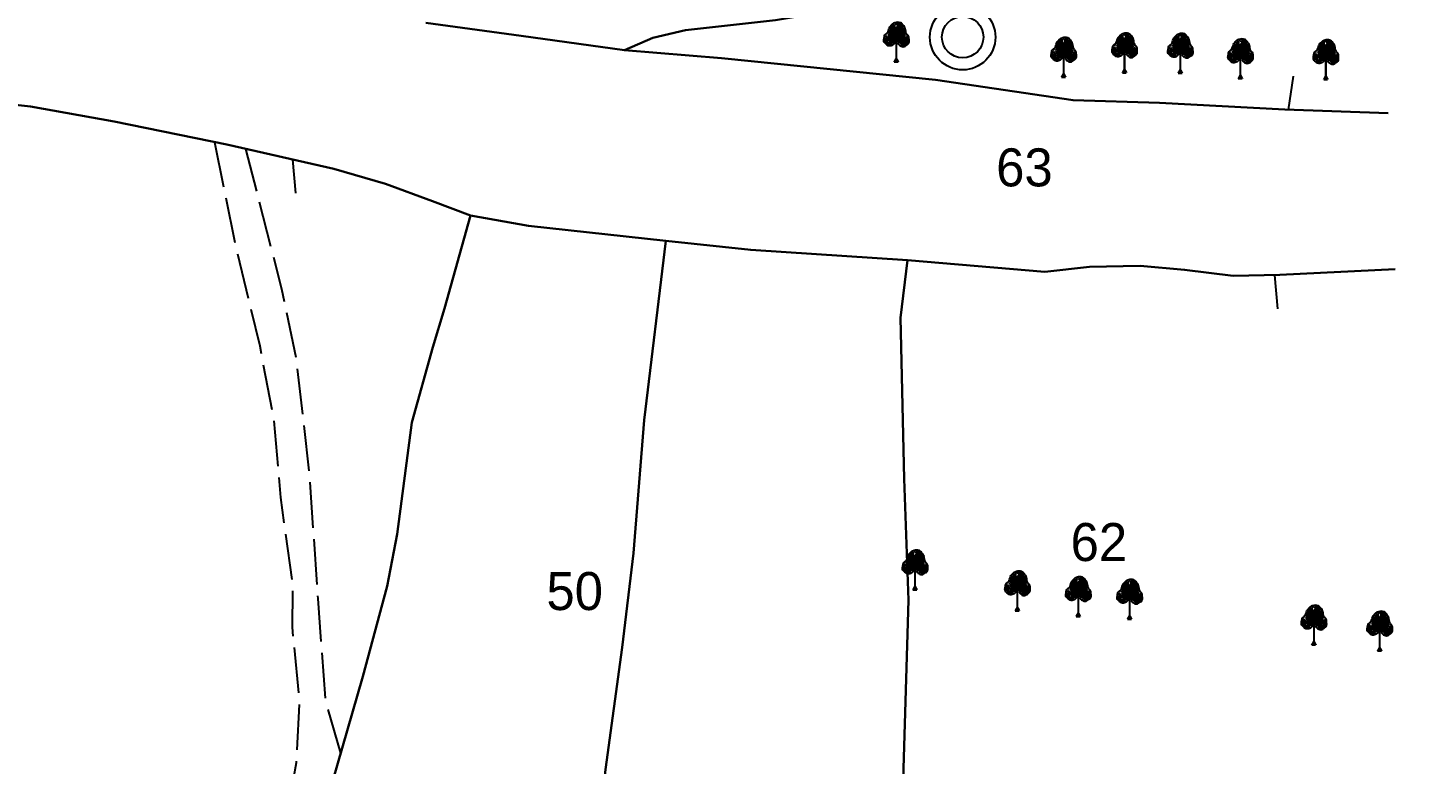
# Model space of a CAD drawing. Header units: millimetres. Extents: x -8 to 735, y -8 to 822.
# Drawn here: x 441.3 to 514.5, y 437.8 to 476.5 of the extents above; entities that cross this region are included whole.
import ezdxf

# ---------------------------------------------------------------- set-up
doc = ezdxf.new("R2010")
doc.units = ezdxf.units.MM
doc.header["$MEASUREMENT"] = 0
doc.linetypes.add('ACAD_ISO02W100', pattern=[15, 12, -3])
for name, color, linetype in [('Image', 7, 'Continuous'), ('Line_Road', 250, 'ACAD_ISO02W100'), ('Sym_Stone_Munara', 250, 'Continuous'), ('Sym_Tree', 92, 'Continuous'), ('Text_Survey_No', 7, 'Continuous')]:
    doc.layers.add(name, color=color, linetype=linetype)
doc.layers.add('Poly_Survey_Bndry', color=250, linetype='Continuous', lineweight=30)
doc.layers.add('Sym_Well', color=250, linetype='Continuous', lineweight=25)
doc.styles.add('Text Map', font='Sakal Marathi_N_Ship.TTF')
picture_1 = doc.add_image_def('image1.jpg', size_in_pixel=(8948, 12824))

# ---------------------------------------------------------------- blocks, each defined once
blk = doc.blocks.new('Tree')
at = {"layer": 'Sym_Tree'}
for p, q in [((0.1, 3), (0, 2.99)), ((-0.16, 0), (0.13, 0))]:
    blk.add_line(p, q, dxfattribs=at)
at = {"layer": 'Sym_Tree', "color": 82, "const_width": 0.8}
for points in [[(0.05, 1.63), (0.1, 2.79)], [(-0.43, 1.74), (-0.28, 1.52)], [(-0.14, 1.47), (-0.1, 2.62)], [(-0.1, 1.46), (-0.06, 2.62)], [(0.2, 1.44), (0.24, 2.6)], [(0.44, 1.73), (0.59, 1.51)], [(-0.2, 1.68), (-0.05, 1.47)], [(0.6, 1.63), (0.38, 1.49)]]:
    blk.add_lwpolyline(points, dxfattribs=at)
at = {"layer": 'Sym_Tree', "color": 34}
blk.add_lwpolyline([(0, 0, 0.48, 0.16, 0), (0, 0.29, 0.16, 0.16, 0), (0, 1.48, 0.16, 0.16, 0)], format="xyseb", dxfattribs=at)
at = {"layer": 'Sym_Tree', "color": 82}
blk.add_open_spline([(-0.1, 1.43), (-0.17, 1.36), (-0.27, 1.24), (-0.46, 1.2), (-0.64, 1.21), (-0.79, 1.36), (-0.99, 1.53), (-0.9, 1.8), (-0.9, 2.07), (-0.59, 2.22), (-0.58, 2.58), (-0.35, 2.82), (-0.17, 2.98), (-0.04, 2.99), (0, 2.99)], degree=3, knots=[0, 0, 0, 0, 0.357151, 0.545743, 0.741494, 0.970117, 1.319935, 1.641608, 1.935314, 2.250626, 2.755061, 3.137005, 3.457298, 3.618487, 3.618487, 3.618487, 3.618487], dxfattribs=at)
blk.add_spline([(0.1, 1.43), (0.3, 1.22), (0.44, 1.16), (0.59, 1.16), (0.75, 1.25), (0.95, 1.45), (0.96, 1.7), (0.93, 1.94), (0.77, 2.13), (0.68, 2.52), (0.52, 2.78), (0.33, 2.96), (0.1, 3)], degree=3, dxfattribs=at)
for points in [[(-0.8, 2.04), (-0.55, 2.12), (-0.85, 2.05), (-0.82, 2.08)], [(-0.85, 2.05), (-0.82, 2.08), (-0.8, 2.1), (-0.77, 2.12)], [(-0.77, 2.12), (-0.8, 2.1), (-0.82, 2.08), (-0.78, 2.09)], [(-0.8, 2.1), (-0.77, 2.12), (-0.74, 2.14), (-0.73, 2.09)], [(-0.74, 2.14), (-0.73, 2.09), (-0.77, 2.08), (-0.8, 2.1)], [(-0.75, 2.03), (-0.77, 2.05), (-0.8, 2.04), (-0.55, 2.12)], [(-0.77, 2.08), (-0.8, 2.1), (-0.77, 2.12), (-0.77, 2.1)], [(-0.8, 2.1), (-0.77, 2.1), (-0.77, 2.12), (-0.8, 2.1)], [(-0.76, 2.11), (-0.78, 2.09), (-0.69, 2.19)], [(-0.73, 2.09), (-0.77, 2.1), (-0.76, 2.11), (-0.78, 2.09)], [(-0.77, 2.12), (-0.77, 2.1), (-0.77, 2.12), (-0.76, 2.11)], [(-0.77, 2.12), (-0.76, 2.11), (-0.77, 2.1)], [(-0.47, 2.16), (-0.52, 1.63), (-0.76, 1.78), (-0.63, 2.04)], [(-0.52, 1.63), (-0.76, 1.78), (-0.74, 2.08), (-0.63, 2.11)], [(-0.63, 2.17), (-0.63, 2.23), (-0.74, 2.08)], [(-0.74, 2.14), (-0.74, 2.13), (-0.69, 2.19), (-0.63, 2.23)], [(-0.69, 2.19), (-0.63, 2.23), (-0.74, 2.08), (-0.74, 2.13)], [(-0.74, 2.08), (-0.74, 2.13), (-0.71, 2.1), (-0.63, 2.23)], [(-0.69, 2.19), (-0.69, 2.19), (-0.74, 2.14), (-0.74, 2.13)], [(-0.74, 2.08), (-0.63, 2.11), (-0.55, 2.17), (-0.63, 2.11)], [(-0.71, 2.1), (-0.63, 2.23), (-0.63, 2.17), (-0.58, 2.16)], [(-0.63, 2.14), (-0.63, 2.17), (-0.71, 2.1), (-0.63, 2.14)], [(-0.71, 2.1), (-0.63, 2.14), (-0.63, 2.17), (-0.7, 2.11)], [(-0.63, 2.17), (-0.7, 2.11), (-0.63, 2.14), (-0.63, 2.17)], [(-0.69, 2.19), (-0.63, 2.23), (-0.58, 2.36), (-0.6, 2.36)], [(-0.63, 2.27), (-0.63, 2.27), (-0.69, 2.19), (-0.63, 2.23)], [(-0.49, 2.45), (-0.58, 2.36), (-0.55, 2.17), (-0.63, 2.17)], [(-0.63, 2.17), (-0.63, 2.17), (-0.63, 2.17), (-0.63, 2.23)], [(-0.63, 2.14), (-0.63, 2.17), (-0.62, 2.21), (-0.63, 2.23)], [(-0.55, 2.17), (-0.63, 2.17), (-0.43, 2.16), (-0.22, 2.16)], [(-0.55, 2.17), (-0.63, 2.11), (-0.63, 2.04), (-0.63, 2.11)], [(-0.63, 2.04), (-0.63, 2.11), (-0.63, 2.17)], [(-0.63, 2.17), (-0.63, 2.17), (-0.63, 2.17)], [(-0.63, 2.17), (-0.58, 2.16), (-0.63, 2.14), (-0.63, 2.17)], [(-0.47, 2.16), (-0.55, 2.17), (-0.62, 1.97), (-0.63, 2.04)], [(-0.62, 2.27), (-0.62, 2.21), (-0.54, 2.47), (-0.54, 2.5)], [(-0.58, 2.36), (-0.6, 2.36), (-0.61, 2.32), (-0.62, 2.3)], [(-0.62, 2.24), (-0.62, 2.21), (-0.58, 2.36), (-0.56, 2.28)], [(-0.61, 2.32), (-0.58, 2.36), (-0.62, 2.27), (-0.62, 2.21)], [(-0.61, 2.32), (-0.62, 2.3), (-0.62, 2.24), (-0.62, 2.21)], [(-0.58, 2.36), (-0.56, 2.28), (-0.61, 2.32), (-0.58, 2.36)], [(-0.57, 2.44), (-0.6, 2.36), (-0.49, 2.59), (-0.5, 2.59)], [(-0.55, 2.54), (-0.57, 2.47), (-0.57, 2.44), (-0.6, 2.36)], [(-0.55, 2.48), (-0.55, 2.5), (-0.6, 2.36), (-0.59, 2.36)], [(-0.57, 2.4), (-0.6, 2.36), (-0.57, 2.47), (-0.54, 2.47)], [(-0.58, 2.39), (-0.57, 2.43), (-0.57, 2.4), (-0.6, 2.36)], [(-0.6, 2.36), (-0.59, 2.36), (-0.57, 2.39), (-0.57, 2.4)], [(-0.45, 2.73), (-0.52, 2.6), (-0.55, 2.48), (-0.58, 2.36)], [(-0.39, 2.55), (-0.5, 2.59), (-0.49, 2.45), (-0.58, 2.36)], [(-0.55, 2.48), (-0.58, 2.36), (-0.42, 2.42), (-0.39, 2.55)], [(-0.56, 2.46), (-0.55, 2.54), (-0.58, 2.39), (-0.57, 2.43)], [(-0.57, 2.47), (-0.54, 2.47), (-0.55, 2.54), (-0.57, 2.47)], [(-0.57, 2.39), (-0.57, 2.4), (-0.57, 2.43), (-0.55, 2.5)], [(-0.55, 2.54), (-0.52, 2.6), (-0.56, 2.46), (-0.55, 2.54)], [(-0.39, 2.55), (-0.46, 2.69), (-0.52, 2.6), (-0.55, 2.5)], [(-0.52, 2.6), (-0.55, 2.5), (-0.49, 2.45), (-0.39, 2.55)], [(-0.55, 2.5), (-0.53, 2.57), (-0.52, 2.6), (-0.53, 2.57)], [(-0.52, 2.6), (-0.53, 2.57), (-0.55, 2.54), (-0.52, 2.6)], [(-0.55, 2.54), (-0.55, 2.54), (-0.55, 2.5), (-0.53, 2.57)], [(-0.54, 2.47), (-0.54, 2.5), (-0.55, 2.48), (-0.55, 2.5)], [(-0.55, 2.17), (-0.32, 2.2), (-0.49, 2.45), (-0.38, 2.29)], [(-0.49, 2.45), (-0.38, 2.29), (-0.32, 2.2), (-0.55, 2.17)], [(-0.29, 2.35), (-0.32, 2.2), (-0.55, 2.17), (-0.32, 2.2)], [(-0.32, 2.2), (-0.55, 2.17), (-0.43, 2.16)], [(-0.47, 2.16), (-0.35, 2.09), (-0.47, 2.16), (-0.55, 2.17)], [(0, 2.99), (-0.31, 2.84), (-0.45, 2.73), (-0.52, 2.6)], [(-0.49, 2.59), (-0.5, 2.59), (-0.38, 2.77), (-0.31, 2.84)], [(-0.49, 2.45), (-0.39, 2.55), (-0.39, 2.55), (-0.5, 2.59)], [(-0.26, 2.44), (-0.1, 2.44), (-0.29, 2.35), (-0.49, 2.45)], [(-0.29, 2.35), (-0.49, 2.45), (-0.29, 2.35), (-0.32, 2.2)], [(-0.35, 2.09), (-0.33, 2.16), (-0.47, 2.16), (-0.35, 2.09)], [(-0.42, 2.42), (-0.39, 2.55), (-0.39, 2.55), (-0.46, 2.69)], [(-0.38, 2.77), (-0.31, 2.84), (-0.45, 2.73), (-0.38, 2.77)], [(-0.39, 2.55), (-0.45, 2.66), (-0.41, 2.72), (-0.26, 2.81)], [(-0.45, 2.73), (-0.38, 2.77), (-0.4, 2.72), (-0.42, 2.74)], [(-0.4, 2.72), (-0.42, 2.74), (-0.45, 2.68), (-0.45, 2.66)], [(-0.45, 2.68), (-0.45, 2.66), (-0.43, 2.7), (-0.4, 2.72)], [(-0.41, 2.69), (-0.44, 2.68), (-0.45, 2.66), (-0.41, 2.69)], [(-0.45, 2.66), (-0.41, 2.69), (-0.07, 2.53), (0.05, 2.48)], [(-0.41, 2.69), (-0.41, 2.71), (-0.41, 2.69), (-0.44, 2.68)], [(-0.43, 2.7), (-0.4, 2.72), (0, 2.99), (-0.09, 2.98)], [(-0.43, 2.16), (-0.22, 2.16), (0.02, 2.32), (0.07, 2.48)], [(-0.43, 2.16), (-0.43, 2.16), (-0.35, 2.09), (-0.33, 2.16)], [(-0.41, 2.65), (-0.25, 2.61), (-0.26, 2.81), (0.06, 2.94)], [(-0.41, 2.72), (-0.26, 2.81), (-0.25, 2.61), (-0.41, 2.69)], [(-0.3, 2.8), (-0.26, 2.81), (-0.41, 2.69), (-0.41, 2.71)], [(-0.25, 2.61), (-0.41, 2.69), (-0.41, 2.65), (-0.25, 2.61)], [(-0.28, 2.82), (-0.37, 2.77), (-0.4, 2.72), (-0.28, 2.82)], [(-0.27, 2.82), (-0.37, 2.77), (-0.39, 2.71), (-0.37, 2.69)], [(-0.39, 2.71), (-0.37, 2.69), (-0.3, 2.8), (-0.26, 2.81)], [(-0.26, 2.81), (0.06, 2.94), (-0.27, 2.82), (-0.37, 2.77)], [(-0.31, 2.84), (-0.18, 2.9), (-0.28, 2.82), (-0.37, 2.77)], [(0.27, 1.83), (-0.21, 1.81), (-0.27, 2.16), (-0.32, 1.63)], [(-0.18, 2.9), (-0.17, 2.95), (-0.25, 2.9), (-0.31, 2.84)], [(-0.25, 2.9), (-0.31, 2.84), (-0.18, 2.9), (-0.24, 2.9)], [(-0.18, 2.9), (-0.24, 2.9), (-0.31, 2.84), (-0.18, 2.9)], [(-0.26, 2.44), (-0.29, 2.35), (-0.29, 2.35), (-0.26, 2.44)], [(0.2, 2.99), (-0.06, 2.82), (-0.26, 2.82), (0, 2.99)], [(-0.26, 2.82), (0, 2.99), (0.09, 2.99), (0.04, 2.93)], [(-0.07, 2.53), (0.05, 2.48), (-0.26, 2.44), (-0.1, 2.44)], [(0, 2.99), (-0.09, 2.98), (-0.17, 2.95), (-0.25, 2.9)], [(-0.17, 2.95), (-0.25, 2.9), (-0.12, 2.96), (-0.09, 2.98)], [(-0.1, 2.97), (-0.12, 2.96), (-0.25, 2.9), (-0.18, 2.9)], [(-0.1, 2.97), (-0.18, 2.9), (-0.18, 2.93), (-0.25, 2.9)], [(-0.18, 2.93), (-0.25, 2.9), (-0.18, 2.9), (-0.17, 2.95)], [(0.28, 2.6), (-0.05, 2.61), (-0.19, 2.55), (-0.24, 2.66)], [(-0.09, 2.35), (-0.06, 2.44), (0.27, 1.83), (-0.21, 1.81)], [(-0.2, 2.72), (-0.08, 2.82), (0.2, 2.99), (0.28, 2.6)], [(-0.06, 2.79), (-0.06, 2.82), (-0.2, 2.72), (-0.08, 2.82)], [(-0.12, 2.96), (-0.09, 2.98), (-0.18, 2.95), (-0.09, 2.98)], [(-0.18, 2.95), (-0.09, 2.98), (-0.1, 2.97), (-0.12, 2.96)], [(-0.13, 2.95), (-0.13, 2.95), (-0.1, 2.97), (-0.18, 2.9)], [(-0.13, 2.96), (-0.13, 2.96), (-0.18, 2.95), (-0.18, 2.9)], [(-0.18, 2.95), (-0.18, 2.9), (-0.13, 2.96), (-0.14, 2.95)], [(-0.13, 2.96), (-0.14, 2.95), (-0.13, 2.95)], [(0.28, 2.6), (-0.05, 2.61), (-0.06, 2.44), (-0.09, 2.35)], [(0, 2.99), (0.1, 3), (0.2, 2.99), (-0.06, 2.82)], [(0.2, 2.99), (0.28, 2.6), (-0.05, 2.61), (-0.06, 2.81)], [(0.37, 2.93), (0.29, 2.97), (-0.06, 2.81), (-0.06, 2.8)], [(-0.06, 2.81), (-0.06, 2.8), (-0.06, 2.82)], [(-0.06, 2.82), (-0.06, 2.82), (-0.06, 2.79), (-0.06, 2.82)], [(-0.05, 2.61), (-0.06, 2.81), (0.28, 2.6), (-0.05, 2.61)], [(0.22, 2.32), (0.27, 2.48), (0.28, 2.6), (-0.05, 2.61)], [(0.09, 2.99), (0.04, 2.93), (-0.03, 2.91), (0.02, 2.96)], [(-0.03, 2.91), (-0.02, 2.94), (0.02, 2.96), (0, 2.99)], [(-0.03, 2.91), (0.02, 2.96), (0.04, 2.93), (-0.03, 2.91)], [(0.04, 2.93), (-0.03, 2.91), (-0.02, 2.94), (0.02, 2.96)], [(0.41, 2.32), (0.39, 2.41), (-0.01, 1.85), (0.46, 1.77)], [(-0.01, 1.85), (0.46, 1.77), (0.56, 2.11), (0.55, 1.58)], [(0.02, 2.96), (0, 2.99), (0.09, 2.99), (0.02, 2.96)], [(0.09, 2.99), (0.02, 2.96), (0.1, 3), (0.2, 2.99)], [(0.1, 2.32), (0.07, 2.49), (0.08, 2.61), (0.41, 2.58)], [(0.52, 2.11), (0.31, 2.14), (0.1, 2.32), (0.07, 2.49)], [(0.57, 2.67), (0.46, 2.79), (0.2, 2.99), (0.08, 2.61)], [(0.2, 2.99), (0.08, 2.61), (0.41, 2.58), (0.45, 2.78)], [(0.41, 2.58), (0.45, 2.78), (0.08, 2.61), (0.41, 2.58)], [(0.08, 2.61), (0.41, 2.58), (0.39, 2.41), (0.41, 2.32)], [(0.08, 2.61), (0.41, 2.58), (0.54, 2.5), (0.6, 2.6)], [(0.12, 2.95), (0.09, 2.97), (0.17, 2.93), (0.09, 2.97)], [(0.17, 2.93), (0.09, 2.97), (0.1, 2.96), (0.12, 2.95)], [(0.6, 2.6), (0.57, 2.64), (0.21, 2.53), (0.09, 2.49)], [(0.21, 2.53), (0.09, 2.49), (0.39, 2.41), (0.23, 2.43)], [(0.1, 3), (0.2, 2.99), (0.32, 2.95), (0.29, 2.97)], [(0.12, 2.95), (0.14, 2.94), (0.13, 2.94)], [(0.56, 2.6), (0.41, 2.58), (0.45, 2.78), (0.14, 2.95)], [(0.45, 2.78), (0.14, 2.95), (0.45, 2.78), (0.54, 2.73)], [(0.2, 2.99), (0.5, 2.8), (0.62, 2.67), (0.67, 2.54)], [(0.6, 2.65), (0.57, 2.67), (0.2, 2.99), (0.29, 2.97)], [(0.2, 2.99), (0.29, 2.97), (0.37, 2.93), (0.44, 2.87)], [(0.32, 2.11), (0.32, 2.11), (0.23, 2.05), (0.22, 2.12)], [(0.39, 2.41), (0.23, 2.43), (0.41, 2.32), (0.62, 2.39)], [(0.37, 2.93), (0.44, 2.87), (0.32, 2.95), (0.29, 2.97)], [(0.3, 2.96), (0.32, 2.95), (0.44, 2.87), (0.38, 2.88)], [(0.33, 2.94), (0.33, 2.94), (0.3, 2.96), (0.38, 2.88)], [(0.3, 2.96), (0.38, 2.88), (0.37, 2.91), (0.44, 2.87)], [(0.65, 2.11), (0.72, 2.09), (0.52, 2.11), (0.31, 2.14)], [(0.44, 2.87), (0.38, 2.88), (0.33, 2.94), (0.33, 2.95)], [(0.33, 2.94), (0.33, 2.95), (0.37, 2.93), (0.38, 2.88)], [(0.37, 2.93), (0.38, 2.88), (0.33, 2.95), (0.34, 2.94)], [(0.37, 2.91), (0.44, 2.87), (0.38, 2.88), (0.37, 2.93)], [(0.38, 2.88), (0.37, 2.93), (0.44, 2.87), (0.5, 2.8)], [(0.44, 2.87), (0.5, 2.8), (0.38, 2.88), (0.43, 2.87)], [(0.38, 2.88), (0.43, 2.87), (0.5, 2.8), (0.38, 2.88)], [(0.5, 2.8), (0.38, 2.88), (0.46, 2.79), (0.54, 2.73)], [(0.39, 2.41), (0.41, 2.32), (0.41, 2.32), (0.39, 2.41)], [(0.58, 2.67), (0.45, 2.78), (0.41, 2.58), (0.57, 2.64)], [(0.41, 2.58), (0.57, 2.64), (0.56, 2.6), (0.41, 2.58)], [(0.41, 2.32), (0.62, 2.39), (0.41, 2.32), (0.42, 2.16)], [(0.41, 2.32), (0.42, 2.16), (0.65, 2.11), (0.42, 2.16)], [(0.65, 2.11), (0.42, 2.16), (0.62, 2.39), (0.49, 2.25)], [(0.62, 2.39), (0.49, 2.25), (0.42, 2.16), (0.65, 2.11)], [(0.42, 2.16), (0.65, 2.11), (0.52, 2.11)], [(0.43, 2.05), (0.42, 2.12), (0.56, 2.11), (0.43, 2.05)], [(0.56, 2.11), (0.43, 2.05), (0.56, 2.11), (0.65, 2.11)], [(0.54, 2.5), (0.6, 2.6), (0.58, 2.67), (0.45, 2.78)], [(0.45, 2.78), (0.54, 2.73), (0.55, 2.66), (0.53, 2.65)], [(0.55, 2.66), (0.53, 2.65), (0.47, 2.76), (0.45, 2.78)], [(0.47, 2.76), (0.45, 2.78), (0.57, 2.64), (0.58, 2.66)], [(0.46, 2.79), (0.54, 2.73), (0.57, 2.67), (0.46, 2.79)], [(0.47, 2.54), (0.48, 2.5), (0.49, 2.47), (0.47, 2.54)], [(0.64, 2.53), (0.65, 2.53), (0.55, 2.72), (0.5, 2.8)], [(0.55, 2.72), (0.5, 2.8), (0.62, 2.67), (0.55, 2.72)], [(0.55, 2.37), (0.54, 2.5), (0.54, 2.5), (0.62, 2.64)], [(0.54, 2.5), (0.62, 2.64), (0.67, 2.54), (0.68, 2.43)], [(0.67, 2.54), (0.68, 2.43), (0.62, 2.39), (0.54, 2.5)], [(0.62, 2.39), (0.54, 2.5), (0.54, 2.5), (0.65, 2.53)], [(0.54, 2.5), (0.65, 2.53), (0.62, 2.39), (0.7, 2.29)], [(0.69, 2.41), (0.7, 2.29), (0.55, 2.37), (0.54, 2.5)], [(0.62, 2.67), (0.55, 2.72), (0.57, 2.67), (0.59, 2.69)], [(0.56, 2.11), (0.55, 1.58), (0.8, 1.7), (0.71, 1.97)], [(0.56, 2.11), (0.65, 2.11), (0.68, 1.9), (0.71, 1.97)], [(0.57, 2.67), (0.59, 2.69), (0.61, 2.62), (0.6, 2.6)], [(0.61, 2.62), (0.6, 2.6), (0.6, 2.65), (0.57, 2.67)], [(0.57, 2.64), (0.58, 2.66), (0.57, 2.64), (0.6, 2.62)], [(0.57, 2.64), (0.6, 2.62), (0.6, 2.6), (0.57, 2.64)], [(0.62, 2.67), (0.67, 2.54), (0.69, 2.41), (0.7, 2.29)], [(0.62, 2.39), (0.7, 2.29), (0.65, 2.11), (0.72, 2.09)], [(0.7, 2.37), (0.72, 2.29), (0.64, 2.53), (0.65, 2.53)], [(0.82, 2), (0.72, 2.03), (0.65, 2.11), (0.72, 2.03)], [(0.65, 2.11), (0.72, 2.03), (0.71, 1.97), (0.72, 2.03)], [(0.68, 2.43), (0.68, 2.5), (0.67, 2.54), (0.68, 2.5)], [(0.69, 2.47), (0.67, 2.54), (0.69, 2.4), (0.69, 2.47)], [(0.73, 2.19), (0.72, 2.14), (0.68, 2.41), (0.67, 2.43)], [(0.68, 2.41), (0.67, 2.43), (0.69, 2.41), (0.68, 2.43)], [(0.73, 2.17), (0.72, 2.14), (0.7, 2.29), (0.67, 2.21)], [(0.7, 2.29), (0.67, 2.21), (0.72, 2.25), (0.7, 2.29)], [(0.8, 2.01), (0.73, 2.15), (0.72, 2.09), (0.67, 2.1)], [(0.69, 2.47), (0.69, 2.47), (0.68, 2.43), (0.68, 2.5)], [(0.7, 2.4), (0.68, 2.41), (0.69, 2.47), (0.7, 2.4)], [(0.69, 2.41), (0.68, 2.43), (0.72, 2.29), (0.7, 2.29)], [(0.7, 2.32), (0.7, 2.33), (0.69, 2.36), (0.68, 2.43)], [(0.7, 2.33), (0.72, 2.29), (0.7, 2.4), (0.68, 2.41)], [(0.69, 2.4), (0.69, 2.47), (0.7, 2.32), (0.69, 2.36)], [(0.69, 2.47), (0.7, 2.4), (0.7, 2.37), (0.72, 2.29)], [(0.7, 2.32), (0.69, 2.36), (0.7, 2.33), (0.72, 2.29)], [(0.72, 2.29), (0.7, 2.29), (0.7, 2.32), (0.7, 2.33)], [(0.79, 2.11), (0.73, 2.15), (0.7, 2.29), (0.72, 2.29)], [(0.7, 2.29), (0.72, 2.29), (0.72, 2.25), (0.73, 2.22)], [(0.72, 2.25), (0.7, 2.29), (0.73, 2.19), (0.72, 2.14)], [(0.72, 2.25), (0.73, 2.22), (0.73, 2.17), (0.72, 2.14)], [(0.72, 2.09), (0.72, 2.09), (0.72, 2.09), (0.73, 2.15)], [(0.72, 2.09), (0.73, 2.15), (0.82, 2)], [(0.72, 2.06), (0.72, 2.09), (0.72, 2.14), (0.73, 2.15)], [(0.74, 2.2), (0.74, 2.2), (0.79, 2.11), (0.73, 2.15)], [(0.83, 2.06), (0.83, 2.04), (0.79, 2.11), (0.73, 2.15)], [(0.79, 2.11), (0.73, 2.15), (0.82, 2), (0.83, 2.04)], [(0.82, 2), (0.83, 2.04), (0.8, 2.01), (0.73, 2.15)], [(0.84, 2.02), (0.86, 1.99), (0.79, 2.11)], [(0.79, 2.11), (0.79, 2.11), (0.83, 2.06), (0.83, 2.04)], [(-0.83, 1.97), (-0.9, 1.88), (-0.95, 1.62), (-0.58, 1.59)], [(-0.92, 1.7), (-0.95, 1.62), (-0.9, 1.88), (-0.93, 1.7)], [(-0.92, 1.7), (-0.92, 1.7), (-0.92, 1.7), (-0.95, 1.62)], [(-0.95, 1.62), (-0.58, 1.59), (-0.59, 1.22), (-0.67, 1.26)], [(-0.89, 1.45), (-0.93, 1.53), (-0.95, 1.62), (-0.66, 1.29)], [(-0.95, 1.62), (-0.66, 1.29), (-0.67, 1.27), (-0.76, 1.35)], [(-0.73, 1.36), (-0.76, 1.35), (-0.95, 1.62), (-0.73, 1.36)], [(-0.95, 1.62), (-0.73, 1.36), (-0.73, 1.36), (-0.93, 1.53)], [(-0.87, 1.44), (-0.93, 1.53), (-0.93, 1.53), (-0.95, 1.62)], [(-0.93, 1.53), (-0.95, 1.62), (-0.93, 1.54), (-0.91, 1.51)], [(-0.93, 1.54), (-0.91, 1.51), (-0.9, 1.88), (-0.87, 1.85)], [(-0.9, 1.88), (-0.93, 1.7), (-0.87, 1.85), (-0.87, 1.86)], [(-0.59, 1.22), (-0.67, 1.26), (-0.89, 1.45), (-0.93, 1.53)], [(-0.73, 1.36), (-0.93, 1.53), (-0.87, 1.44), (-0.93, 1.53)], [(-0.9, 1.88), (-0.87, 1.85), (-0.92, 1.7)], [(-0.85, 2.05), (-0.88, 1.99), (-0.89, 1.93), (-0.9, 1.88)], [(-0.77, 2.05), (-0.76, 1.78), (-0.9, 1.89), (-0.76, 1.78)], [(-0.89, 1.93), (-0.9, 1.88), (-0.82, 1.85), (-0.74, 2.01)], [(-0.9, 1.89), (-0.76, 1.78), (-0.69, 1.97), (-0.74, 2.01)], [(-0.85, 1.96), (-0.85, 1.96), (-0.83, 1.97), (-0.9, 1.88)], [(-0.85, 1.96), (-0.89, 1.94), (-0.86, 1.95), (-0.87, 2)], [(-0.86, 1.95), (-0.87, 2), (-0.88, 1.94), (-0.89, 1.94)], [(-0.88, 1.94), (-0.89, 1.94), (-0.89, 1.93), (-0.85, 1.97)], [(-0.89, 1.93), (-0.85, 1.97), (-0.85, 1.97)], [(-0.88, 1.91), (-0.88, 1.91), (-0.85, 1.96), (-0.89, 1.94)], [(-0.74, 2.08), (-0.77, 2.08), (-0.85, 2.05), (-0.88, 1.99)], [(-0.78, 2.04), (-0.82, 2.04), (-0.87, 2), (-0.88, 1.91)], [(-0.87, 2), (-0.88, 1.91), (-0.84, 1.97), (-0.83, 2.02)], [(-0.84, 1.94), (-0.84, 1.97), (-0.88, 1.91)], [(-0.83, 2.02), (-0.82, 2.04), (-0.87, 2), (-0.85, 2.05)], [(-0.87, 2), (-0.85, 2.05), (-0.84, 1.94), (-0.84, 1.97)], [(-0.86, 1.89), (-0.69, 1.93), (-0.85, 1.91), (-0.87, 1.85)], [(-0.85, 1.91), (-0.87, 1.85), (-0.85, 1.77), (-0.82, 1.83)], [(-0.85, 1.84), (-0.84, 1.87), (-0.87, 1.44), (-0.81, 1.4)], [(-0.87, 1.85), (-0.87, 1.86), (-0.58, 1.59), (-0.65, 1.65)], [(-0.87, 1.44), (-0.81, 1.4), (-0.67, 1.26), (-0.76, 1.34)], [(-0.82, 1.83), (-0.81, 1.8), (-0.86, 1.89), (-0.69, 1.93)], [(-0.85, 1.97), (-0.85, 1.97), (-0.85, 1.96)], [(-0.85, 1.77), (-0.82, 1.83), (-0.85, 1.84), (-0.84, 1.87)], [(-0.78, 2.02), (-0.84, 1.97), (-0.75, 2.03), (-0.77, 2.05)], [(-0.84, 1.97), (-0.83, 2.02), (-0.78, 2.04)], [(-0.82, 1.85), (-0.74, 2.01), (-0.78, 2.02), (-0.84, 1.97)], [(-0.78, 2.04), (-0.78, 2.04), (-0.83, 2.02), (-0.82, 2.04)], [(-0.82, 2.08), (-0.78, 2.09), (-0.77, 2.08), (-0.74, 2.08)], [(-0.76, 2.04), (-0.73, 2.06), (-0.78, 2.04), (-0.82, 2.04)], [(-0.76, 1.78), (-0.76, 1.78), (-0.79, 1.69), (-0.82, 1.85)], [(-0.79, 1.69), (-0.82, 1.85), (-0.65, 1.65), (-0.77, 1.77)], [(-0.75, 1.77), (-0.81, 1.8), (-0.82, 1.83), (-0.81, 1.8)], [(-0.77, 1.77), (-0.73, 1.75), (-0.75, 1.77), (-0.81, 1.8)], [(-0.73, 1.32), (-0.71, 1.39), (-0.81, 1.4), (-0.73, 1.36)], [(-0.81, 1.4), (-0.73, 1.36), (-0.66, 1.29), (-0.7, 1.32)], [(-0.77, 2.1), (-0.77, 2.1), (-0.8, 2.1), (-0.77, 2.1)], [(-0.76, 1.35), (-0.73, 1.36), (-0.79, 1.37), (-0.77, 1.35)], [(-0.79, 1.37), (-0.77, 1.35), (-0.77, 1.35), (-0.67, 1.27)], [(-0.77, 2.08), (-0.74, 2.08), (-0.73, 2.09), (-0.77, 2.1)], [(-0.74, 2.08), (-0.74, 2.08), (-0.74, 2.08), (-0.77, 2.08)], [(-0.69, 1.97), (-0.73, 2.06), (-0.77, 2.05), (-0.76, 1.78)], [(-0.73, 2.06), (-0.73, 2.01), (-0.77, 2.05), (-0.73, 2.06)], [(-0.77, 2.05), (-0.73, 2.06), (-0.73, 2.02), (-0.77, 2.03)], [(-0.73, 2.02), (-0.77, 2.03), (-0.73, 2.02), (-0.73, 2.06)], [(-0.62, 1.85), (-0.72, 1.75), (-0.77, 1.77), (-0.73, 1.75)], [(-0.65, 1.65), (-0.77, 1.77), (-0.76, 1.78), (-0.65, 1.71)], [(-0.77, 1.35), (-0.67, 1.27), (-0.73, 1.32), (-0.71, 1.39)], [(-0.67, 1.27), (-0.76, 1.34), (-0.77, 1.35), (-0.73, 1.36)], [(-0.77, 1.35), (-0.73, 1.36), (-0.59, 1.22), (-0.49, 1.21)], [(-0.73, 2.02), (-0.73, 2.06), (-0.76, 2.04), (-0.73, 2.06)], [(-0.76, 1.78), (-0.63, 2.04), (-0.65, 1.68), (-0.65, 1.53)], [(-0.7, 1.93), (-0.76, 1.78), (-0.74, 2.01), (-0.69, 1.97)], [(-0.69, 1.97), (-0.66, 1.92), (-0.76, 1.78), (-0.69, 1.93)], [(-0.7, 1.93), (-0.74, 1.95), (-0.7, 1.93), (-0.76, 1.96)], [(-0.7, 1.93), (-0.76, 1.96), (-0.7, 1.93), (-0.76, 1.78)], [(-0.76, 1.78), (-0.69, 1.93), (-0.7, 1.93), (-0.74, 1.95)], [(-0.76, 1.78), (-0.76, 1.78), (-0.62, 1.85), (-0.72, 1.75)], [(-0.58, 1.59), (-0.65, 1.65), (-0.53, 1.84), (-0.76, 1.78)], [(-0.53, 1.84), (-0.76, 1.78), (-0.76, 1.78)], [(-0.76, 1.78), (-0.65, 1.71), (-0.76, 1.78), (-0.69, 1.79)], [(-0.76, 1.78), (-0.69, 1.79), (-0.76, 1.78)], [(-0.52, 1.63), (-0.65, 1.68), (-0.52, 1.63), (-0.76, 1.78)], [(-0.67, 1.27), (-0.76, 1.35), (-0.73, 1.36), (-0.76, 1.35)], [(-0.73, 1.36), (-0.76, 1.35), (-0.73, 1.36), (-0.76, 1.35)], [(-0.67, 1.26), (-0.76, 1.34), (-0.76, 1.35), (-0.73, 1.36)], [(-0.68, 1.31), (-0.68, 1.3), (-0.67, 1.27), (-0.76, 1.34)], [(-0.74, 2.08), (-0.74, 2.08), (-0.74, 2.08)], [(-0.74, 2.08), (-0.74, 2.08), (-0.74, 2.08)], [(-0.74, 2.01), (-0.71, 2.03), (-0.73, 2.06), (-0.73, 2.01)], [(-0.74, 2.01), (-0.69, 1.97), (-0.74, 2.01), (-0.71, 2.03)], [(-0.69, 1.97), (-0.74, 2.01), (-0.69, 1.97), (-0.74, 1.95)], [(-0.69, 1.97), (-0.74, 1.95), (-0.69, 1.97), (-0.66, 1.92)], [(-0.64, 2.09), (-0.63, 2.04), (-0.69, 1.97), (-0.73, 2.06)], [(-0.66, 1.29), (-0.7, 1.32), (-0.67, 1.27), (-0.64, 1.3)], [(-0.63, 2.04), (-0.64, 2.09), (-0.68, 1.95), (-0.69, 1.97)], [(-0.68, 1.95), (-0.69, 1.97), (-0.62, 1.97), (-0.64, 1.94)], [(-0.67, 1.27), (-0.64, 1.3), (-0.68, 1.31), (-0.68, 1.3)], [(-0.66, 1.92), (-0.64, 1.94), (-0.63, 2.04), (-0.64, 2.09)], [(-0.64, 1.88), (-0.6, 1.86), (-0.66, 1.92), (-0.64, 1.94)], [(-0.24, 1.29), (-0.1, 1.43), (-0.52, 1.63), (-0.66, 1.31)], [(-0.52, 1.63), (-0.66, 1.31), (-0.31, 1.38), (-0.51, 1.22)], [(-0.65, 1.68), (-0.65, 1.53), (-0.65, 1.53), (-0.53, 1.53)], [(-0.65, 1.53), (-0.53, 1.53), (-0.52, 1.63), (-0.65, 1.68)], [(-0.62, 1.97), (-0.63, 2.04), (-0.63, 2.04), (-0.64, 2.09)], [(-0.63, 2.04), (-0.64, 2.09), (-0.64, 2.09), (-0.59, 2.09)], [(-0.64, 2.09), (-0.59, 2.09), (-0.64, 2.09), (-0.63, 2.04)], [(-0.62, 1.97), (-0.64, 1.94), (-0.52, 1.63), (-0.59, 1.62)], [(-0.62, 1.85), (-0.64, 1.88), (-0.64, 1.94), (-0.6, 1.86)], [(-0.64, 1.94), (-0.6, 1.86), (-0.64, 1.94), (-0.6, 1.86)], [(-0.64, 1.94), (-0.6, 1.86), (-0.58, 1.94), (-0.64, 1.94)], [(-0.58, 1.94), (-0.64, 1.94), (-0.64, 1.88), (-0.6, 1.86)], [(-0.52, 1.63), (-0.59, 1.62), (-0.62, 1.85), (-0.64, 1.88)], [(-0.59, 1.22), (-0.49, 1.21), (-0.41, 1.22), (-0.32, 1.24)], [(-0.46, 1.21), (-0.49, 1.21), (-0.59, 1.22), (-0.5, 1.21)], [(-0.31, 1.38), (-0.51, 1.22), (-0.25, 1.3), (-0.31, 1.38)], [(-0.51, 1.22), (-0.46, 1.22), (-0.32, 1.24), (-0.29, 1.27)], [(-0.32, 1.24), (-0.37, 1.24), (-0.49, 1.22), (-0.51, 1.25)], [(-0.49, 1.22), (-0.51, 1.25), (-0.51, 1.22), (-0.46, 1.22)], [(-0.4, 1.22), (-0.4, 1.22), (-0.5, 1.21), (-0.51, 1.22)], [(-0.5, 1.21), (-0.51, 1.22), (-0.45, 1.21), (-0.41, 1.22)], [(-0.25, 1.3), (-0.31, 1.38), (-0.29, 1.27), (-0.49, 1.21)], [(-0.29, 1.27), (-0.49, 1.21), (-0.32, 1.24), (-0.37, 1.24)], [(-0.29, 1.27), (-0.41, 1.22), (-0.45, 1.22), (-0.49, 1.21)], [(-0.45, 1.22), (-0.49, 1.21), (-0.32, 1.24), (-0.29, 1.27)], [(-0.4, 1.21), (-0.45, 1.21), (-0.46, 1.21), (-0.49, 1.21)], [(-0.45, 1.21), (-0.41, 1.22), (-0.4, 1.21), (-0.45, 1.21)], [(-0.41, 1.22), (-0.32, 1.24), (-0.24, 1.29), (-0.1, 1.43)], [(-0.32, 1.24), (-0.29, 1.27), (-0.29, 1.27), (-0.41, 1.22)], [(-0.4, 1.22), (-0.32, 1.25), (-0.28, 1.26), (-0.29, 1.27)], [(-0.32, 1.25), (-0.3, 1.26), (-0.4, 1.22), (-0.39, 1.24)], [(-0.32, 1.24), (-0.32, 1.24), (-0.4, 1.22), (-0.32, 1.25)], [(-0.32, 1.24), (-0.29, 1.27), (-0.24, 1.29), (-0.28, 1.26)], [(-0.24, 1.29), (-0.29, 1.27), (-0.32, 1.24)], [(-0.28, 1.26), (-0.29, 1.26), (-0.32, 1.25), (-0.3, 1.26)], [(-0.32, 1.24), (-0.32, 1.24), (-0.32, 1.24)], [(-0.24, 1.29), (-0.28, 1.26), (-0.24, 1.29), (-0.29, 1.27)], [(-0.28, 1.26), (-0.29, 1.27), (-0.28, 1.26), (-0.29, 1.26)], [(0.22, 1.27), (0.1, 1.43), (0.55, 1.58), (0.64, 1.24)], [(0.11, 1.43), (0.1, 1.45), (0.19, 1.39), (0.19, 1.41)], [(0.38, 1.18), (0.3, 1.22), (0.22, 1.27), (0.1, 1.43)], [(0.1, 1.22), (0.1, 1.22), (0.1, 1.22)], [(0.11, 1.43), (0.11, 1.43), (0.19, 1.39), (0.11, 1.43)], [(0.3, 1.22), (0.27, 1.24), (0.23, 1.27), (0.27, 1.24)], [(0.23, 1.27), (0.27, 1.24), (0.23, 1.27), (0.27, 1.24)], [(0.23, 1.27), (0.27, 1.24), (0.3, 1.22)], [(0.31, 1.35), (0.48, 1.17), (0.24, 1.28), (0.31, 1.35)], [(0.24, 1.28), (0.31, 1.35), (0.27, 1.24), (0.47, 1.16)], [(0.27, 1.24), (0.47, 1.16), (0.3, 1.22), (0.34, 1.2)], [(0.48, 1.17), (0.44, 1.17), (0.3, 1.22), (0.27, 1.24)], [(0.3, 1.22), (0.27, 1.24), (0.27, 1.24), (0.38, 1.18)], [(0.27, 1.24), (0.38, 1.18), (0.43, 1.17), (0.47, 1.16)], [(0.43, 1.17), (0.47, 1.16), (0.3, 1.22), (0.27, 1.24)], [(0.27, 1.24), (0.27, 1.24), (0.29, 1.22), (0.28, 1.23)], [(0.57, 1.15), (0.47, 1.16), (0.38, 1.18), (0.3, 1.22)], [(0.3, 1.22), (0.34, 1.2), (0.46, 1.17), (0.49, 1.2)], [(0.55, 1.58), (0.64, 1.24), (0.31, 1.35), (0.48, 1.17)], [(0.37, 1.18), (0.37, 1.18), (0.47, 1.16), (0.48, 1.17)], [(0.47, 1.16), (0.48, 1.17), (0.42, 1.17), (0.38, 1.18)], [(0.44, 1.22), (0.48, 1.24), (0.44, 1.2), (0.42, 1.23)], [(0.44, 1.2), (0.42, 1.23), (0.47, 1.24), (0.46, 1.23)], [(0.56, 1.26), (0.44, 1.2), (0.51, 1.24), (0.5, 1.31)], [(0.6, 1.31), (0.52, 1.28), (0.44, 1.22), (0.48, 1.24)], [(0.58, 1.28), (0.56, 1.26), (0.56, 1.26), (0.44, 1.2)], [(0.44, 1.2), (0.55, 1.25), (0.56, 1.26), (0.52, 1.28)], [(0.44, 1.2), (0.55, 1.26), (0.52, 1.28), (0.55, 1.26)], [(0.47, 1.24), (0.46, 1.23), (0.44, 1.2), (0.55, 1.25)], [(0.46, 1.17), (0.49, 1.2), (0.48, 1.17), (0.44, 1.17)], [(0.44, 1.16), (0.47, 1.16), (0.57, 1.15), (0.47, 1.16)], [(0.67, 1.34), (0.6, 1.31), (0.45, 1.18), (0.55, 1.25)], [(0.45, 1.18), (0.55, 1.25), (0.55, 1.26), (0.52, 1.28)], [(0.76, 1.26), (0.72, 1.28), (0.57, 1.15), (0.47, 1.16)], [(0.51, 1.24), (0.5, 1.31), (0.6, 1.31), (0.52, 1.28)], [(0.52, 1.28), (0.74, 1.43), (0.67, 1.34), (0.74, 1.43)], [(0.55, 1.26), (0.52, 1.28), (0.58, 1.28), (0.56, 1.26)], [(0.52, 1.28), (0.55, 1.26), (0.52, 1.28), (0.55, 1.26)], [(0.68, 1.6), (0.67, 1.46), (0.67, 1.46), (0.54, 1.47)], [(0.67, 1.46), (0.54, 1.47), (0.55, 1.58), (0.68, 1.6)], [(0.55, 1.58), (0.8, 1.7), (0.82, 2), (0.72, 2.03)], [(0.68, 1.9), (0.7, 1.87), (0.55, 1.58), (0.62, 1.56)], [(0.55, 1.58), (0.62, 1.56), (0.68, 1.77), (0.7, 1.81)], [(0.55, 1.58), (0.68, 1.6), (0.55, 1.58), (0.8, 1.7)], [(0.97, 1.51), (0.6, 1.52), (0.57, 1.15), (0.65, 1.18)], [(0.57, 1.15), (0.65, 1.18), (0.89, 1.35), (0.94, 1.43)], [(0.6, 1.52), (0.68, 1.58), (0.58, 1.79), (0.8, 1.7)], [(0.58, 1.79), (0.8, 1.7), (0.8, 1.7)], [(0.9, 1.88), (0.96, 1.78), (0.97, 1.51), (0.6, 1.52)], [(0.92, 1.75), (0.92, 1.76), (0.6, 1.52), (0.68, 1.58)], [(0.83, 1.94), (0.85, 1.96), (0.88, 1.94), (0.64, 2.06)], [(0.88, 1.94), (0.64, 2.06), (0.92, 1.95), (0.9, 1.98)], [(0.7, 1.87), (0.66, 1.79), (0.64, 1.88), (0.7, 1.87)], [(0.64, 1.88), (0.7, 1.87), (0.7, 1.81), (0.66, 1.79)], [(0.89, 1.35), (0.94, 1.43), (0.97, 1.51), (0.64, 1.22)], [(0.97, 1.51), (0.64, 1.22), (0.65, 1.2), (0.75, 1.26)], [(0.68, 1.77), (0.7, 1.81), (0.7, 1.87), (0.66, 1.79)], [(0.7, 1.87), (0.66, 1.79), (0.7, 1.87), (0.66, 1.79)], [(0.7, 1.81), (0.66, 1.79), (0.72, 1.84), (0.7, 1.87)], [(0.72, 2.09), (0.67, 2.1), (0.72, 2.07), (0.72, 2.09)], [(0.8, 1.7), (0.71, 1.97), (0.68, 1.6), (0.67, 1.46)], [(0.68, 1.9), (0.71, 1.97), (0.71, 1.97), (0.72, 2.02)], [(0.71, 1.97), (0.72, 2.02), (0.72, 2.02), (0.68, 2.02)], [(0.72, 2.02), (0.68, 2.02), (0.72, 2.02), (0.71, 1.97)], [(0.74, 1.88), (0.75, 1.89), (0.68, 1.9), (0.7, 1.87)], [(0.8, 1.7), (0.8, 1.7), (0.68, 1.77), (0.76, 1.66)], [(0.68, 1.77), (0.76, 1.66), (0.81, 1.68), (0.77, 1.67)], [(0.82, 1.6), (0.87, 1.75), (0.68, 1.58), (0.81, 1.68)], [(0.8, 1.7), (0.68, 1.64), (0.8, 1.7), (0.73, 1.71)], [(0.68, 1.58), (0.81, 1.68), (0.8, 1.7), (0.68, 1.64)], [(0.72, 1.84), (0.7, 1.87), (0.71, 1.97), (0.72, 2.02)], [(0.71, 1.97), (0.72, 2.03), (0.72, 2.09)], [(0.71, 1.97), (0.72, 2.02), (0.74, 1.88), (0.75, 1.89)], [(0.72, 2.02), (0.71, 1.97), (0.75, 1.89), (0.81, 1.97)], [(0.72, 2.09), (0.72, 2.09), (0.72, 2.09)], [(0.72, 2.07), (0.72, 2.09), (0.8, 2.01), (0.72, 2.06)], [(0.8, 2.01), (0.72, 2.06), (0.72, 2.09), (0.79, 2.03)], [(0.72, 2.09), (0.79, 2.03), (0.72, 2.06), (0.72, 2.09)], [(0.75, 1.89), (0.81, 1.86), (0.75, 1.89), (0.72, 1.84)], [(0.75, 1.89), (0.72, 1.84), (0.8, 1.7), (0.75, 1.85)], [(0.72, 1.28), (0.75, 1.26), (0.97, 1.51), (0.72, 1.28)], [(0.97, 1.51), (0.72, 1.28), (0.72, 1.28), (0.94, 1.43)], [(0.8, 1.7), (0.73, 1.71), (0.8, 1.7)], [(0.75, 1.89), (0.81, 1.97), (0.85, 1.96), (0.8, 1.7)], [(0.81, 1.92), (0.75, 1.89), (0.81, 1.92), (0.79, 1.94)], [(0.96, 1.78), (0.8, 1.7), (0.75, 1.89), (0.81, 1.92)], [(0.75, 1.89), (0.81, 1.92), (0.75, 1.89), (0.81, 1.86)], [(0.76, 1.85), (0.8, 1.7), (0.81, 1.92), (0.75, 1.89)], [(0.8, 1.7), (0.75, 1.85), (0.76, 1.85), (0.81, 1.86)], [(0.87, 1.73), (0.86, 1.71), (0.91, 1.79), (0.75, 1.85)], [(0.91, 1.79), (0.75, 1.85), (0.91, 1.81), (0.92, 1.75)], [(0.76, 1.85), (0.81, 1.86), (0.76, 1.85), (0.83, 1.87)], [(0.76, 1.85), (0.83, 1.87), (0.76, 1.85), (0.8, 1.7)], [(0.81, 1.68), (0.77, 1.67), (0.79, 1.69), (0.86, 1.71)], [(0.81, 1.92), (0.79, 1.94), (0.81, 1.97), (0.8, 1.93)], [(0.79, 1.69), (0.86, 1.71), (0.87, 1.73), (0.86, 1.71)], [(0.81, 1.97), (0.8, 1.93), (0.85, 1.96), (0.81, 1.98)], [(0.85, 1.96), (0.8, 1.7), (0.96, 1.78), (0.8, 1.7)], [(0.9, 1.74), (0.89, 1.77), (0.87, 1.34), (0.8, 1.31)], [(0.8, 1.7), (0.8, 1.7), (0.82, 1.6), (0.87, 1.75)], [(0.85, 1.96), (0.81, 1.98), (0.81, 1.93), (0.84, 1.94)], [(0.81, 1.93), (0.84, 1.94), (0.81, 1.93), (0.81, 1.97)], [(0.81, 1.93), (0.81, 1.97), (0.84, 1.95), (0.81, 1.97)], [(0.84, 1.95), (0.81, 1.97), (0.85, 1.94), (0.89, 1.95)], [(0.87, 1.75), (0.81, 1.92), (0.85, 1.93), (0.91, 1.87)], [(0.96, 1.82), (0.96, 1.78), (0.87, 1.75), (0.81, 1.92)], [(0.88, 2), (0.86, 2.03), (0.83, 2.06), (0.82, 2.01)], [(0.83, 2.06), (0.82, 2.01), (0.85, 1.99), (0.88, 2)], [(0.82, 2.01), (0.86, 2), (0.84, 2.02), (0.86, 1.99)], [(0.85, 1.99), (0.82, 2), (0.82, 2.01), (0.86, 2)], [(0.82, 2), (0.82, 2), (0.82, 2)], [(0.82, 2), (0.82, 2), (0.82, 2)], [(0.82, 2), (0.82, 2), (0.82, 2), (0.85, 1.99)], [(0.82, 2), (0.85, 1.99), (0.93, 1.95), (0.95, 1.89)], [(0.9, 1.98), (0.86, 1.99), (0.85, 1.99), (0.82, 2)], [(0.85, 1.93), (0.91, 1.87), (0.83, 1.94), (0.85, 1.96)], [(0.86, 2.03), (0.85, 2), (0.86, 2.03), (0.84, 2.02)], [(0.86, 2.03), (0.84, 2.02), (0.86, 2)], [(0.85, 1.99), (0.88, 2), (0.86, 2.03), (0.85, 2)], [(0.85, 1.94), (0.89, 1.95), (0.94, 1.9), (0.94, 1.81)], [(0.85, 1.94), (0.85, 1.94), (0.9, 1.92), (0.89, 1.95)], [(0.91, 1.87), (0.9, 1.92), (0.85, 1.94)], [(0.92, 1.95), (0.9, 1.98), (0.88, 2), (0.86, 2.03)], [(0.88, 2), (0.86, 2), (0.86, 2.03), (0.88, 2)], [(0.86, 2.03), (0.88, 2), (0.9, 1.98), (0.86, 1.99)], [(0.86, 2), (0.86, 2), (0.88, 2), (0.86, 2)], [(0.91, 1.81), (0.92, 1.75), (0.9, 1.67), (0.87, 1.73)], [(0.9, 1.67), (0.87, 1.73), (0.9, 1.74), (0.89, 1.77)], [(0.87, 1.34), (0.94, 1.43), (0.94, 1.42), (0.97, 1.51)], [(0.9, 1.92), (0.89, 1.95), (0.94, 1.9), (0.93, 1.95)], [(0.94, 1.9), (0.93, 1.95), (0.9, 1.84), (0.91, 1.87)], [(0.94, 1.9), (0.94, 1.81), (0.91, 1.87), (0.9, 1.92)], [(0.91, 1.86), (0.91, 1.86), (0.9, 1.88), (0.96, 1.78)], [(0.9, 1.84), (0.91, 1.87), (0.94, 1.81)], [(0.91, 1.86), (0.95, 1.83), (0.93, 1.85), (0.94, 1.9)], [(0.92, 1.87), (0.92, 1.87), (0.91, 1.86)], [(0.94, 1.81), (0.94, 1.81), (0.91, 1.86), (0.95, 1.83)], [(0.94, 1.84), (0.95, 1.83), (0.95, 1.82), (0.92, 1.87)], [(0.95, 1.82), (0.92, 1.87), (0.92, 1.87)], [(0.94, 1.43), (0.92, 1.41), (0.96, 1.78), (0.92, 1.75)], [(0.96, 1.78), (0.92, 1.75), (0.95, 1.59)], [(0.96, 1.78), (0.97, 1.59), (0.92, 1.75), (0.92, 1.76)], [(0.94, 1.42), (0.97, 1.51), (0.94, 1.43), (0.92, 1.41)], [(0.93, 1.95), (0.95, 1.89), (0.96, 1.82), (0.96, 1.78)], [(0.93, 1.85), (0.94, 1.9), (0.94, 1.84), (0.95, 1.83)], [(0.95, 1.59), (0.97, 1.51), (0.96, 1.78), (0.97, 1.59)], [(0.95, 1.59), (0.95, 1.59), (0.95, 1.59), (0.97, 1.51)]]:
    blk.add_solid(points, dxfattribs=at)
at = {"layer": 'Sym_Tree'}
for points in [[(-0.02, 2.94), (0.02, 2.96), (-0.03, 2.91), (-0.02, 2.94)], [(0.32, 2.95), (0.29, 2.97), (0.37, 2.93), (0.33, 2.95)], [(0.32, 2.95), (0.33, 2.95), (0.37, 2.93), (0.29, 2.97)], [(0.37, 2.93), (0.33, 2.95), (0.32, 2.95), (0.31, 2.95)], [(0.32, 2.95), (0.31, 2.95), (0.32, 2.95), (0.33, 2.95)]]:
    blk.add_solid(points, dxfattribs=at)
blk = doc.blocks.new('WELL PAKKA1')
for radius in [0.862, 0.546]:
    blk.add_circle((0, 0), radius)
blk = doc.blocks.new('Sym_Stone_Munara_2')
blk.add_lwpolyline([(0, 1.716), (0, 0)])

msp = doc.modelspace()

# ---------------------------------------------------------------- linework, layer by layer
at = {"layer": 'Line_Road', "ltscale": 0.2, "flags": 128}
for points in [[(451.111, 470.517), (452.189, 465.192), (453.489, 459.785), (454.222, 455.908), (454.578, 451.807), (455.207, 447.253), (455.186, 444.993), (455.563, 441.134), (455.395, 437.848), (454.788, 434.327), (454.119, 432.354)], [(457.752, 438.357), (456.953, 441.134), (456.56, 446.49), (456.113, 453.016), (455.416, 459.135), (454.653, 462.781), (452.754, 470.16)]]:
    msp.add_lwpolyline(points, dxfattribs=at)
at = {"layer": 'Poly_Survey_Bndry'}
for points in [[(472.671, 475.346), (474.158, 475.997), (475.876, 476.402), (480.608, 476.936), (484.296, 477.536), (488.007, 478.654), (491.118, 479.075), (493.76, 479.172), (495.186, 479.107), (497.675, 479.402), (499.49, 479.888), (500.932, 480.844), (500.658, 485.32), (500.762, 486.927), (500.452, 488.443)], [(416.686, 477.344), (423.439, 475.702), (428.094, 474.45), (435.29, 473.068), (441.422, 472.394), (445.83, 471.589), (451.753, 470.386), (457.381, 469.114), (460.094, 468.312), (462.582, 467.413), (464.573, 466.659), (467.628, 466.112), (474.838, 465.324), (479.309, 464.842), (487.559, 464.296), (494.777, 463.686), (497.137, 463.958), (499.789, 464.006), (502.133, 463.798), (504.685, 463.477), (507.148, 463.524), (513.199, 463.829)], [(462.224, 476.786), (467.24, 476.099), (472.671, 475.346), (477.772, 474.928), (489.024, 473.785), (496.262, 472.717), (500.809, 472.587), (507.409, 472.224), (512.84, 472.042)], [(429.78, 433.523), (443.932, 432.818), (452.251, 432.467), (455.987, 432.24), (458.918, 442.394), (460.195, 447.153), (460.716, 449.881), (461.485, 455.763), (462.588, 459.715), (463.212, 461.752), (464.573, 466.659)], [(471.759, 411.315), (471.881, 416.156), (469.9, 416.746), (470.236, 422.044), (470.637, 427.594), (471.67, 437.504), (472.556, 443.916), (473.146, 448.875), (473.715, 455.876), (474.838, 465.324)], [(480.173, 409.658), (480.701, 410.605), (480.805, 412.744), (480.638, 414.317), (480.449, 415.68), (483.011, 422.234), (483.769, 425.495), (486.623, 432.92), (487.296, 435.762), (487.611, 446.402), (487.379, 452.788), (487.197, 461.267), (487.559, 464.296)]]:
    msp.add_lwpolyline(points, dxfattribs=at)

# ---------------------------------------------------------------- block references
at = {"layer": 'Sym_Stone_Munara', "xscale": 1.040768885524275, "yscale": 1.040768885524275, "zscale": 1.040768885524275}
for p, rotation in [((507.579, 472.218), 351.6326674990974), ((455.234, 469.599), 184.7964532733837), ((506.885, 463.519), 184.7964532733837)]:
    msp.add_blockref('Sym_Stone_Munara_2', p, dxfattribs=dict(at, rotation=rotation))
at = {"layer": 'Sym_Tree', "xscale": 0.6952173150163082, "yscale": 0.6952173150163082, "zscale": 0.6952173150163082}
for p in [(486.968, 474.735), (495.769, 473.937), (498.972, 474.166), (501.905, 474.145), (505.067, 473.854), (509.56, 473.813), (487.953, 446.956), (493.338, 445.854), (496.539, 445.554), (499.239, 445.414), (508.931, 444.055), (512.392, 443.735)]:
    msp.add_blockref('Tree', p, dxfattribs=at)
at = {"layer": 'Sym_Well', "xscale": 1.996120693868726, "yscale": 1.996120693868726, "zscale": 1.996120693868726}
msp.add_blockref('WELL PAKKA1', (490.459, 476.036), dxfattribs=at)

# ---------------------------------------------------------------- texts
at = {"layer": 'Text_Survey_No', "style": 'Text Map'}
for s, p in [('63', (492.219, 468.183)), ('62', (496.134, 448.467)), ('50', (468.566, 445.888))]:
    msp.add_text(s, height=2, dxfattribs=at).set_placement(p)

# ---------------------------------------------------------------- pictures from other files: only their frames are drawn
at = {"layer": 'Image'}
image = msp.add_image(picture_1, insert=(0, 0), size_in_units=(568.199, 814.326), dxfattribs=at)
image.dxf.flags = 7

doc.saveas('drawing.dxf')
